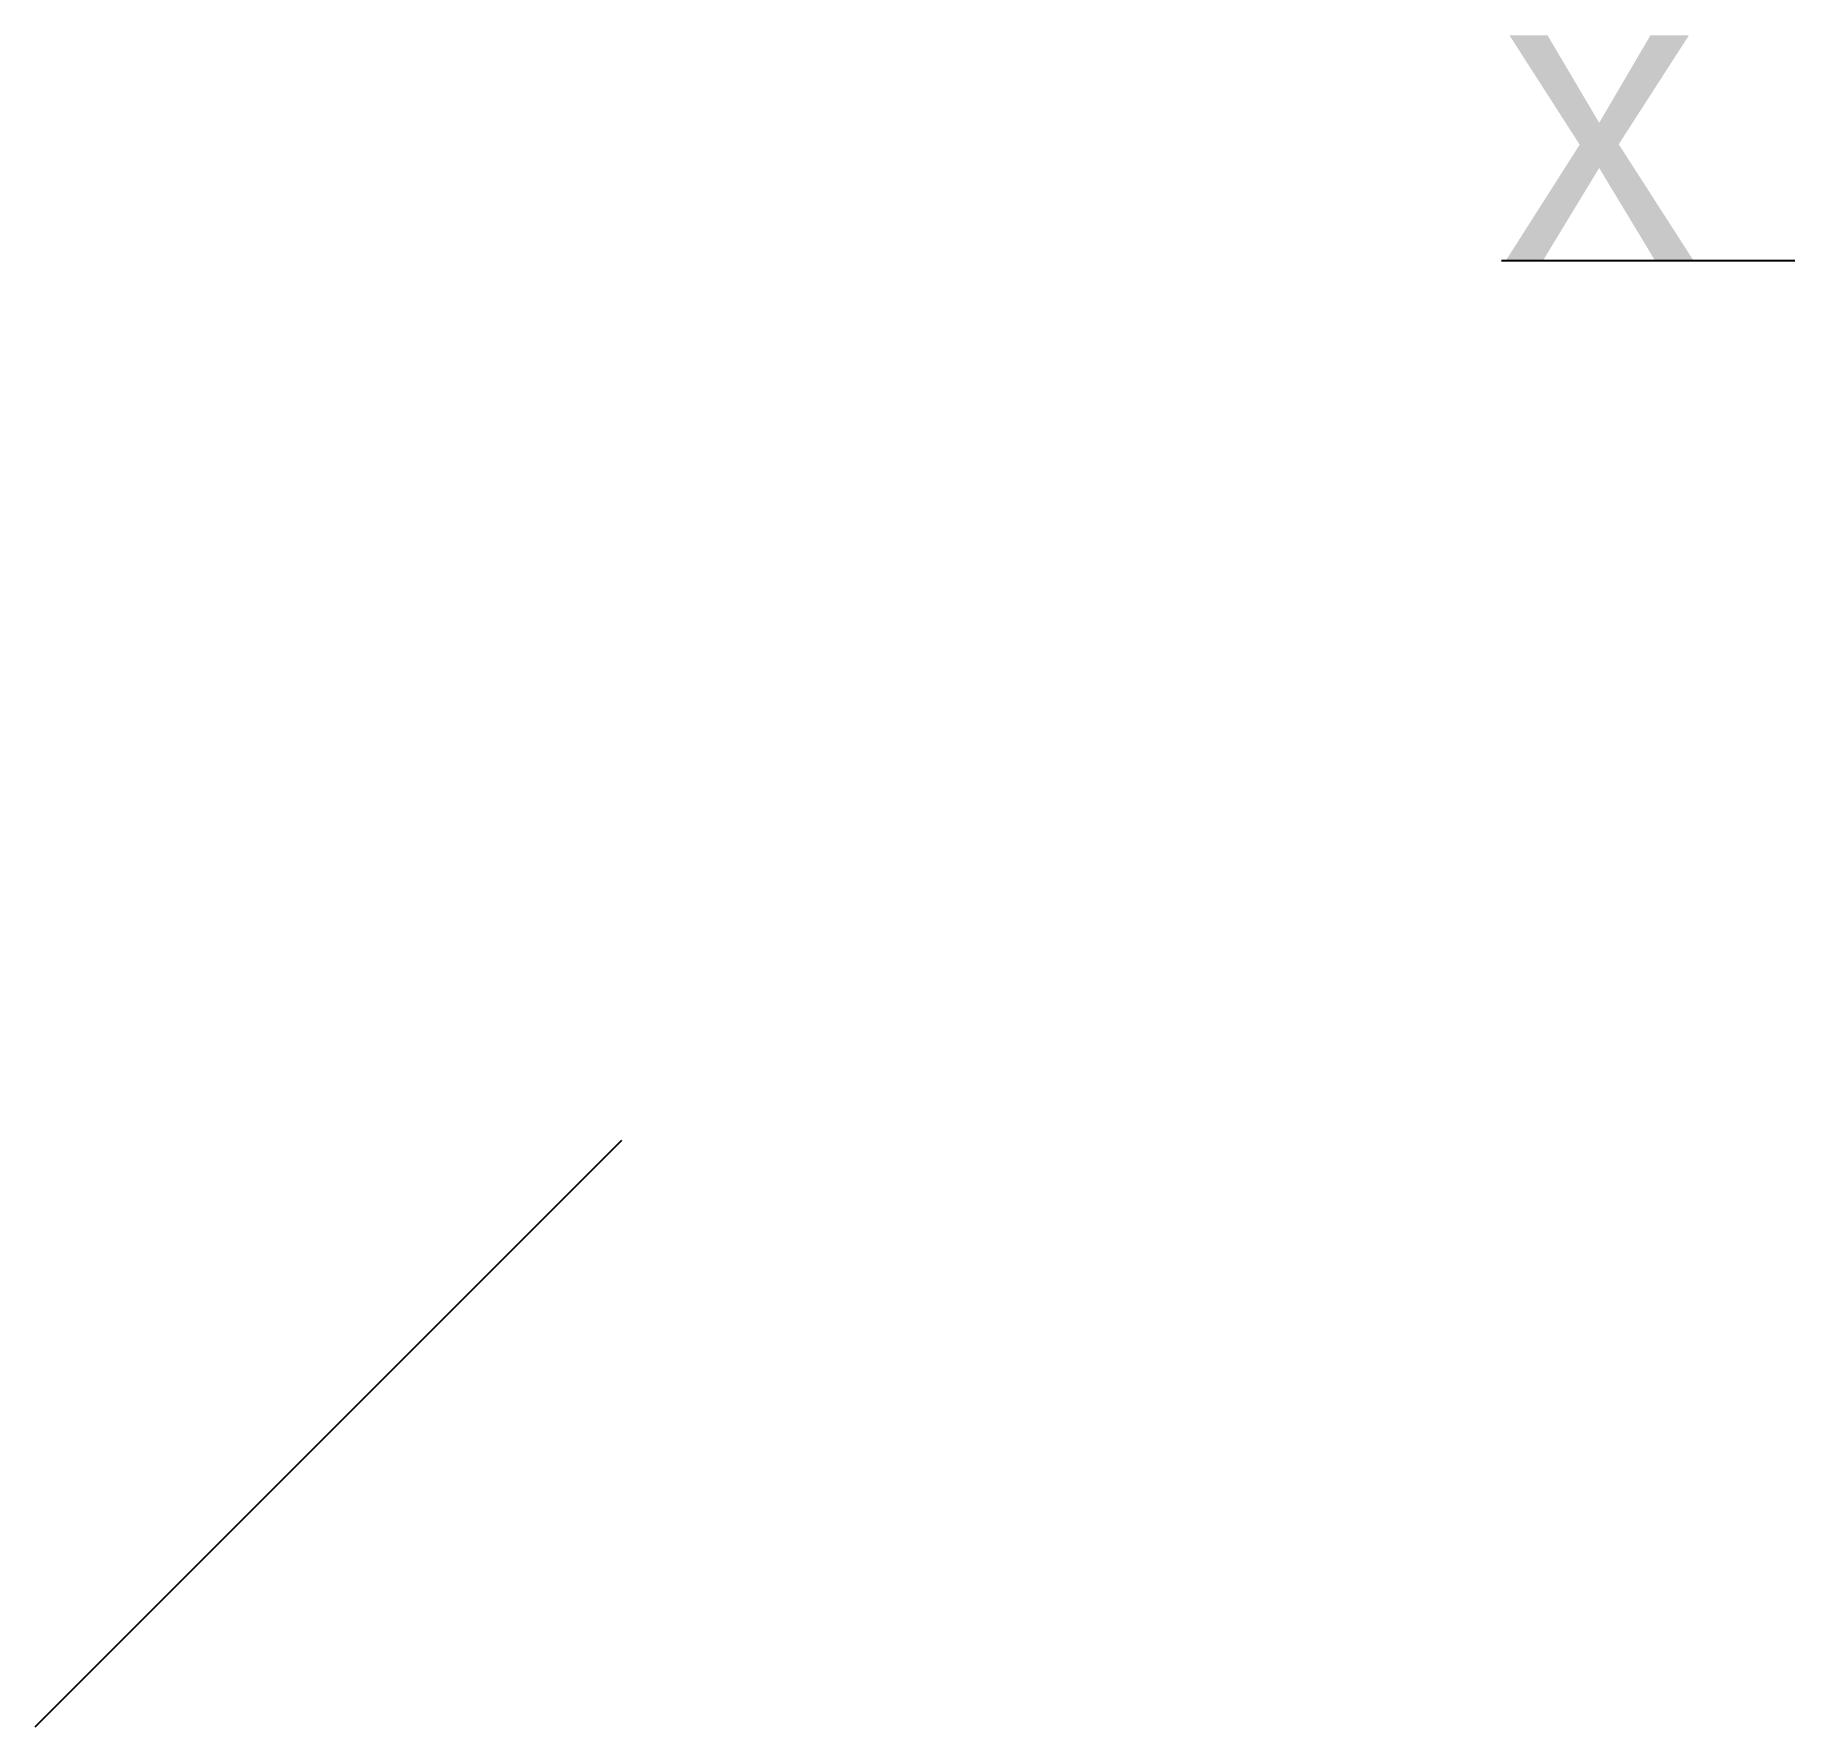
# Model space of a CAD drawing. Extents: x 0 to 6, y 0 to 5.77.
import ezdxf

# ---------------------------------------------------------------- set-up
doc = ezdxf.new("R2010")
doc.units = 0

# ---------------------------------------------------------------- blocks, each defined once
blk = doc.blocks.new('B')
blk.add_line((0, 0), (1, 0))

msp = doc.modelspace()

# ---------------------------------------------------------------- linework, layer by layer
msp.add_line((0, 0), (2, 2))

# ---------------------------------------------------------------- block references
ref = msp.add_blockref('B', (5, 5))
ref.add_attrib('TAG', 'x', (5, 5), dxfattribs={"height": 1})

doc.saveas('drawing.dxf')
